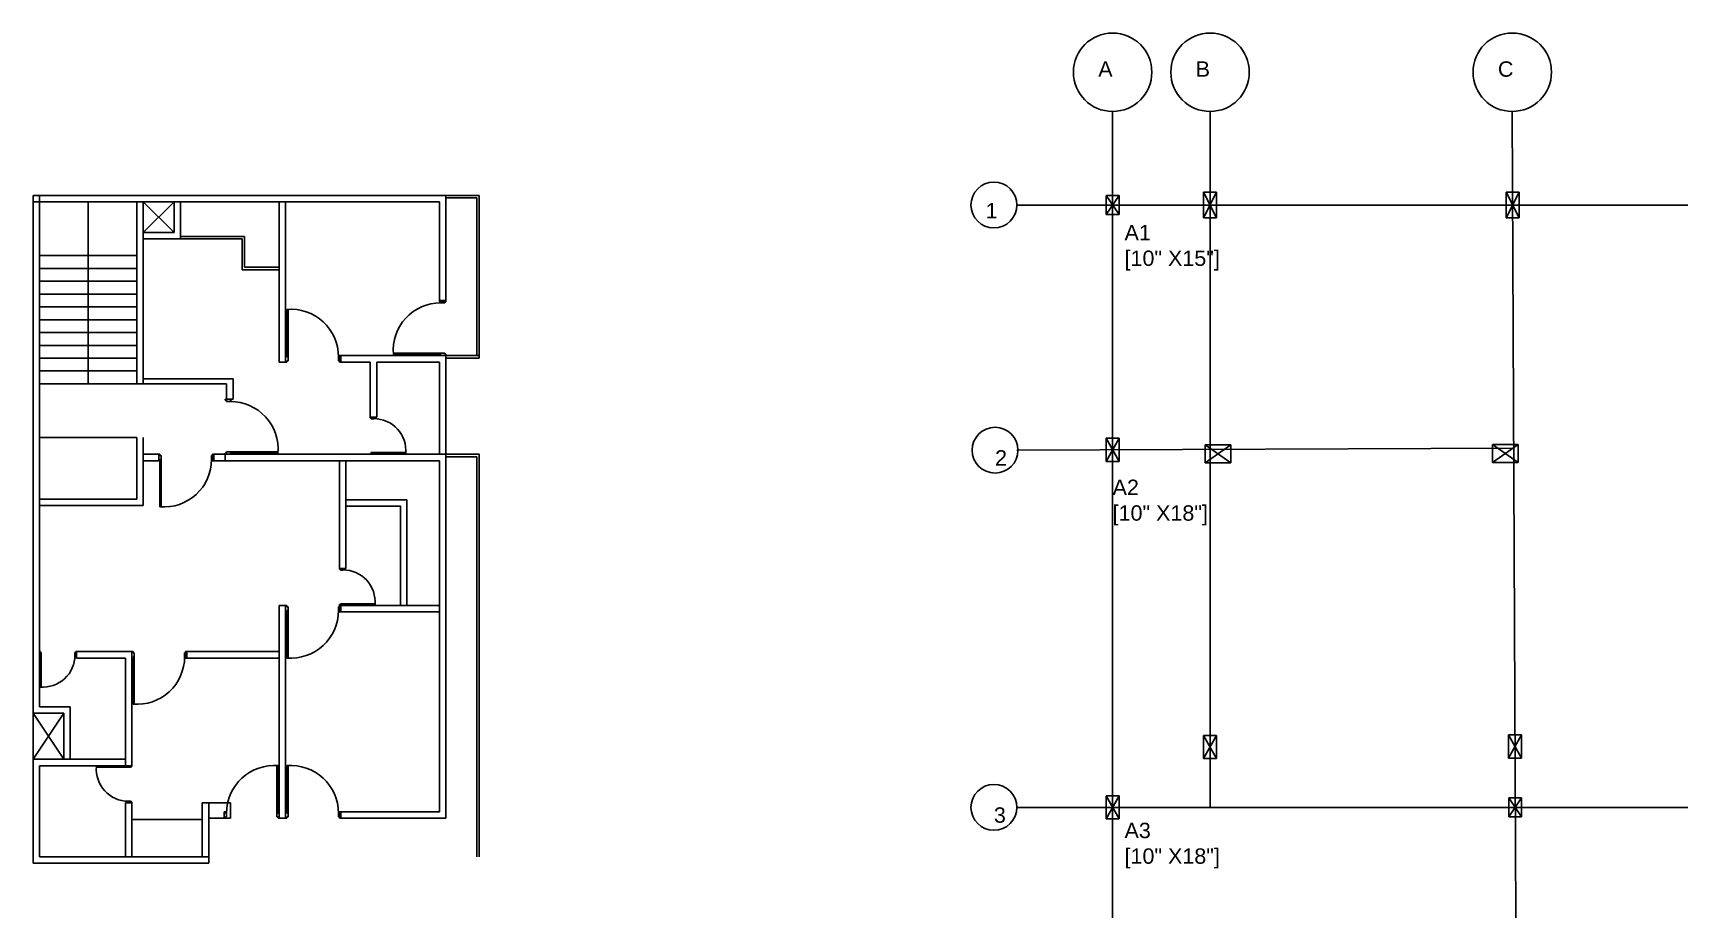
# Model space of a CAD drawing. Header units: inches. Extents: x -1 to 3117, y -477 to 446.
# Drawn here: x 1826 to 3117, y -245 to 446 of the extents above; entities that cross this region are included whole.
import ezdxf

# ---------------------------------------------------------------- set-up
doc = ezdxf.new("R2010")
doc.units = ezdxf.units.IN
doc.header["$MEASUREMENT"] = 0
doc.styles.get("Standard").update_dxf_attribs({"font": 'arial.ttf'})

msp = doc.modelspace()

# ---------------------------------------------------------------- linework, layer by layer
for p, q in [((2668.4, 384.6), (2668.4, 120.7)), ((2744.4, 384.6), (2744.4, -158.3)), ((2980.1, 384.6), (2982.8, -244.6)), ((1826.4, -201.8), (1826.4, 319.2)), ((1826.4, 319.2), (2174.4, 319.2)), ((1826.4, 314.2), (2143.4, 314.2)), ((1831.4, -79.8), (1831.4, 319.2)), ((1831.4, 314.2), (1907.4, 314.2)), ((1869.4, 314.2), (1869.4, 172.2)), ((1907.4, 314.2), (1907.4, 172.2)), ((1912.4, 172.2), (1912.4, 314.2)), ((1912.4, 314.2), (1936.4, 314.2)), ((1912.4, 290.2), (1912.4, 314.2)), ((1912.4, 290.2), (1936.4, 314.2)), ((1912.4, 314.2), (1936.4, 290.2)), ((1936.4, 314.2), (1936.4, 290.2)), ((1941.4, 314.2), (1941.4, 285.2)), ((2018.4, 314.2), (2018.4, 189.2)), ((2023.4, 314.2), (2023.4, 194.2)), ((2143.4, 314.2), (2143.4, 236.2)), ((2148.4, 319.2), (2148.4, 236.2)), ((2148.4, 317.2), (2172.4, 317.2)), ((2172.4, 317.2), (2172.4, 194.2)), ((2174.4, 319.2), (2174.4, 192.2)), ((2593.8, 311.7), (2744.4, 311.7)), ((2663.4, 319.2), (2673.4, 319.2)), ((2663.4, 304.2), (2663.4, 319.2)), ((2673.4, 319.2), (2663.4, 304.2)), ((2663.4, 319.2), (2673.4, 304.2)), ((2673.4, 319.2), (2673.4, 304.2)), ((2739.4, 321.7), (2749.4, 321.7)), ((2739.4, 301.7), (2739.4, 321.7)), ((2739.4, 321.7), (2749.4, 301.7)), ((2739.4, 301.7), (2749.4, 321.7)), ((2744.4, 311.7), (3117.1, 311.7)), ((2749.4, 321.7), (2749.4, 301.7)), ((2975.4, 321.7), (2985.4, 321.7)), ((2975.4, 301.7), (2975.4, 321.7)), ((2975.4, 321.7), (2985.4, 301.7)), ((2975.4, 301.7), (2985.4, 321.7)), ((2985.4, 321.7), (2985.4, 301.7)), ((2673.4, 304.2), (2663.4, 304.2)), ((2749.4, 301.7), (2739.4, 301.7)), ((2985.4, 301.7), (2975.4, 301.7)), ((1936.4, 290.2), (1912.4, 290.2)), ((1941.4, 285.2), (1912.4, 285.2)), ((1941.4, 287.2), (1991.4, 287.2)), ((1941.4, 285.2), (1989.4, 285.2)), ((1989.4, 285.2), (1989.4, 261.2)), ((1991.4, 287.2), (1991.4, 263.2)), ((1907.4, 272.2), (1831.4, 272.2)), ((1907.4, 262.2), (1831.4, 262.2)), ((1989.4, 261.2), (2018.4, 261.2)), ((1991.4, 263.2), (2018.4, 263.2)), ((1907.4, 252.2), (1831.4, 252.2)), ((1907.4, 242.2), (1831.4, 242.2)), ((2145.9, 236.2), (2143.4, 236.2)), ((2145.9, 236.2), (2148.4, 236.2)), ((1907.4, 232.2), (1831.4, 232.2)), ((1907.4, 222.2), (1831.4, 222.2)), ((1907.4, 212.2), (1831.4, 212.2)), ((1907.4, 202.2), (1831.4, 202.2)), ((2023.4, 194.2), (2023.4, 189.2)), ((2065.4, 194.2), (2143.4, 194.2)), ((2065.4, 191.7), (2065.4, 194.2)), ((2143.4, 194.2), (2174.4, 194.2)), ((2148.4, 194.2), (2148.4, -166.8)), ((1907.4, 192.2), (1831.4, 192.2)), ((1907.4, 182.2), (1831.4, 182.2)), ((2018.4, 189.2), (2023.4, 189.2)), ((2065.4, 191.7), (2065.4, 189.2)), ((2065.4, 189.2), (2089.4, 189.2)), ((2089.4, 189.2), (2089.4, 146.2)), ((2094.4, 189.2), (2143.4, 189.2)), ((2094.4, 189.2), (2094.4, 146.2)), ((2143.4, 189.2), (2143.4, 117.2)), ((2148.4, 192.2), (2174.4, 192.2)), ((1907.4, 172.2), (1831.4, 172.2)), ((1831.4, 172.2), (1831.4, 130.2)), ((1907.4, 172.2), (1912.4, 172.2)), ((1982.4, 176.2), (1912.4, 176.2)), ((1912.4, 172.2), (1977.4, 172.2)), ((1977.4, 172.2), (1977.4, 160.2)), ((1982.4, 160.2), (1982.4, 176.2)), ((1977.4, 160.2), (1982.4, 160.2)), ((2091.9, 146.2), (2089.4, 146.2)), ((2089.4, 146.2), (2092.8, 146.2)), ((2089.4, 146.2), (2089.4, 145.6)), ((2089.4, 145.6), (2090.1, 145.6)), ((2092.8, 146.2), (2089.6, 146.2)), ((2090.1, 145.6), (2090.1, 144.9)), ((2090.1, 144.9), (2092.2, 144.9)), ((2091.9, 146.2), (2094.4, 146.2)), ((2092.2, 144.9), (2092.2, 145.6)), ((2092.2, 145.6), (2092.8, 145.6)), ((2092.8, 145.6), (2092.8, 146.2)), ((1831.4, 130.2), (1907.4, 130.2)), ((1907.4, 130.2), (1907.4, 82.2)), ((1912.4, 130.2), (1912.4, 77.2)), ((2663.4, 129.7), (2673.4, 129.7)), ((2663.4, 111.7), (2663.4, 129.7)), ((2663.4, 129.7), (2673.4, 111.7)), ((2663.4, 111.7), (2673.4, 129.7)), ((2673.4, 129.7), (2673.4, 111.7)), ((1912.4, 112.2), (1912.4, 117.2)), ((1912.4, 117.2), (1924.4, 117.2)), ((1924.4, 117.2), (1924.4, 112.2)), ((1966.4, 117.2), (2174.4, 117.2)), ((1966.4, 112.2), (1966.4, 117.2)), ((1976.3, 117.2), (1976.3, 112.2)), ((2090.1, 117.9), (2089.4, 117.9)), ((2089.4, 117.9), (2089.4, 117.2)), ((2094.4, 117.2), (2089.4, 117.2)), ((2092.8, 117.2), (2089.4, 117.2)), ((2089.4, 117.2), (2092.6, 117.2)), ((2092.2, 118.5), (2090.1, 118.5)), ((2090.1, 118.5), (2090.1, 117.9)), ((2092.2, 117.9), (2092.2, 118.5)), ((2117, 118.5), (2092.2, 118.5)), ((2092.8, 117.9), (2092.2, 117.9)), ((2092.8, 117.2), (2092.8, 117.9)), ((2092.8, 117.9), (2117, 117.9)), ((2117, 117.9), (2117, 118.5)), ((2174.4, 117.2), (2174.4, -196.8)), ((2593.8, 120.4), (2981.2, 122.1)), ((2668.4, 120.7), (2668.4, -244.6)), ((2740.7, 124.6), (2760.7, 124.6)), ((2740.7, 110.6), (2740.7, 124.6)), ((2740.7, 124.6), (2760.7, 110.6)), ((2740.7, 110.6), (2760.7, 124.6)), ((2760.7, 124.6), (2760.7, 110.6)), ((2964.7, 124.9), (2984.7, 124.9)), ((2964.7, 110.9), (2964.7, 124.9)), ((2964.7, 124.9), (2984.7, 110.9)), ((2964.7, 110.9), (2984.7, 124.9)), ((2984.7, 124.9), (2984.7, 110.9)), ((1924.4, 112.2), (1912.4, 112.2)), ((1966.4, 112.2), (2143.4, 112.2)), ((2065.4, 112.2), (2065.4, 28.2)), ((2070.4, 112.2), (2070.4, 28.2)), ((2143.4, 112.2), (2143.4, -161.8)), ((2148.4, 115.2), (2172.4, 115.2)), ((2172.4, 115.2), (2172.4, -196.8)), ((2673.4, 111.7), (2663.4, 111.7)), ((2760.7, 110.6), (2740.7, 110.6)), ((2984.7, 110.9), (2964.7, 110.9)), ((1907.4, 82.2), (1831.4, 82.2)), ((1912.4, 77.2), (1831.4, 77.2)), ((2067.9, 28.2), (2065.4, 28.2)), ((2065.4, 28.2), (2068.8, 28.2)), ((2065.4, 28.2), (2065.4, 27.6)), ((2065.4, 27.6), (2066.1, 27.6)), ((2068.8, 28.2), (2065.6, 28.2)), ((2066.1, 27.6), (2066.1, 26.9)), ((2066.1, 26.9), (2068.2, 26.9)), ((2067.9, 28.2), (2070.4, 28.2)), ((2068.2, 26.9), (2068.2, 27.6)), ((2068.2, 27.6), (2068.8, 27.6)), ((2068.8, 27.6), (2068.8, 28.2)), ((2068.2, 0.5), (2066.1, 0.5)), ((2066.1, 0.5), (2066.1, -0.1)), ((2068.2, -0.1), (2068.2, 0.5)), ((2093, 0.5), (2068.2, 0.5)), ((2093, -0.1), (2093, 0.5)), ((2018.4, -0.8), (2018.4, -166.8)), ((2023.4, -0.8), (2018.4, -0.8)), ((2023.4, -0.8), (2023.4, -166.8)), ((2066.1, -0.1), (2065.4, -0.1)), ((2065.4, -0.1), (2065.4, -0.8)), ((2065.4, -0.8), (2143.4, -0.8)), ((2065.4, -0.8), (2065.4, -5.8)), ((2068.8, -0.8), (2065.4, -0.8)), ((2065.4, -0.8), (2068.6, -0.8)), ((2065.4, -5.8), (2143.4, -5.8)), ((2068.8, -0.1), (2068.2, -0.1)), ((2068.8, -0.8), (2068.8, -0.1)), ((2068.8, -0.1), (2093, -0.1)), ((1831.4, -40.1), (1831.4, -36.8)), ((1832.1, -36.8), (1831.4, -36.8)), ((1831.4, -36.8), (1831.4, -39.9)), ((1832.1, -37.4), (1832.1, -36.8)), ((1832.7, -37.4), (1832.1, -37.4)), ((1832.7, -39.5), (1832.7, -37.4)), ((1859.8, -37.4), (1859.1, -37.4)), ((1859.1, -37.4), (1859.1, -39.5)), ((1860.4, -36.8), (1859.8, -36.8)), ((1859.8, -36.8), (1859.8, -37.4)), ((1860.4, -36.8), (1903.4, -36.8)), ((1860.4, -41.8), (1860.4, -36.8)), ((1860.4, -36.8), (1860.4, -40.1)), ((1860.4, -40.1), (1860.4, -37)), ((1903.4, -36.8), (1903.4, -125.8)), ((1945.4, -36.8), (2018.4, -36.8)), ((1945.4, -39.3), (1945.4, -36.8)), ((1831.4, -40.1), (1832.1, -40.1)), ((1832.1, -40.1), (1832.1, -39.5)), ((1832.1, -39.5), (1832.7, -39.5)), ((1832.1, -40.1), (1832.1, -64.4)), ((1832.7, -64.4), (1832.7, -39.5)), ((1859.1, -39.5), (1859.8, -39.5)), ((1859.8, -39.5), (1859.8, -40.1)), ((1859.8, -40.1), (1860.4, -40.1)), ((1898.4, -41.8), (1860.4, -41.8)), ((1898.4, -125.8), (1898.4, -41.8)), ((1945.4, -39.3), (1945.4, -41.8)), ((1945.4, -41.8), (2018.4, -41.8)), ((1832.1, -64.4), (1832.7, -64.4)), ((1826.4, -84.8), (1850.4, -84.8)), ((1826.4, -120.8), (1826.4, -84.8)), ((1826.4, -84.8), (1826.4, -84.8)), ((1826.4, -84.8), (1850.4, -120.8)), ((1826.4, -120.8), (1850.4, -84.8)), ((1831.4, -79.8), (1855.4, -79.8)), ((1850.4, -84.8), (1850.4, -120.8)), ((1855.4, -79.8), (1855.4, -120.8)), ((2739.4, -102.1), (2749.4, -102.1)), ((2739.4, -120.1), (2739.4, -102.1)), ((2739.4, -102.1), (2749.4, -120.1)), ((2739.4, -120.1), (2749.4, -102.1)), ((2749.4, -102.1), (2749.4, -120.1)), ((2977.2, -101.8), (2987.2, -101.8)), ((2977.2, -119.8), (2977.2, -101.8)), ((2977.2, -101.8), (2987.2, -119.8)), ((2977.2, -119.8), (2987.2, -101.8)), ((2987.2, -101.8), (2987.2, -119.8)), ((1826.4, -120.8), (1850.4, -120.8)), ((1850.4, -120.8), (1826.4, -120.8)), ((1831.4, -196.8), (1831.4, -125.8)), ((1898.4, -125.8), (1831.4, -125.8)), ((1850.4, -120.8), (1898.4, -120.8)), ((1900.1, -126.4), (1875.8, -126.4)), ((1875.8, -126.4), (1875.8, -127)), ((1875.8, -127), (1900.7, -127)), ((1898.4, -125.8), (1903.4, -125.8)), ((1900.1, -125.8), (1903.4, -125.8)), ((1900.1, -125.8), (1900.1, -126.4)), ((1900.1, -126.4), (1900.7, -126.4)), ((1903.4, -125.8), (1900.3, -125.8)), ((1900.7, -126.4), (1900.7, -127)), ((1900.7, -127), (1902.8, -127)), ((1902.8, -127), (1902.8, -126.4)), ((1902.8, -126.4), (1903.4, -126.4)), ((1903.4, -126.4), (1903.4, -125.8)), ((2749.4, -120.1), (2739.4, -120.1)), ((2987.2, -119.8), (2977.2, -119.8)), ((1898.4, -196.8), (1898.4, -154.8)), ((1900.9, -154.8), (1898.4, -154.8)), ((1900.7, -154.1), (1900.1, -154.1)), ((1900.1, -154.1), (1900.1, -154.7)), ((1903.4, -154.7), (1900.1, -154.7)), ((1900.1, -154.7), (1903.2, -154.7)), ((1902.8, -153.5), (1900.7, -153.5)), ((1900.7, -153.5), (1900.7, -154.1)), ((1900.9, -154.8), (1903.4, -154.8)), ((1902.8, -154.1), (1902.8, -153.5)), ((1903.4, -154.1), (1902.8, -154.1)), ((1903.4, -154.7), (1903.4, -154.1)), ((1903.4, -196.8), (1903.4, -154.8)), ((1958.4, -196.8), (1958.4, -154.8)), ((1960.9, -154.8), (1958.4, -154.8)), ((1960.9, -154.8), (1963.4, -154.8)), ((1963.4, -201.8), (1963.4, -154.8)), ((1980.4, -154.8), (1963.4, -154.8)), ((1980.4, -166.8), (1980.4, -154.8)), ((2663.4, -149.3), (2673.4, -149.3)), ((2663.4, -167.3), (2663.4, -149.3)), ((2663.4, -149.3), (2673.4, -167.3)), ((2663.4, -167.3), (2673.4, -149.3)), ((2673.4, -149.3), (2673.4, -167.3)), ((2977.4, -150.8), (2987.4, -150.8)), ((2977.4, -165.8), (2977.4, -150.8)), ((2987.4, -150.8), (2977.4, -165.8)), ((2977.4, -150.8), (2987.4, -165.8)), ((2987.4, -150.8), (2987.4, -165.8)), ((1903.4, -167.7), (1958.4, -167.7)), ((1963.4, -166.8), (1980.4, -166.8)), ((2023.4, -166.8), (2018.4, -166.8)), ((2143.4, -161.8), (2065.4, -161.8)), ((2065.4, -164.3), (2065.4, -161.8)), ((2065.4, -164.3), (2065.4, -166.8)), ((2148.4, -166.8), (2065.4, -166.8)), ((2593.8, -158.3), (3117.1, -158.3)), ((2673.4, -167.3), (2663.4, -167.3)), ((2987.4, -165.8), (2977.4, -165.8)), ((1963.4, -201.8), (1826.4, -201.8)), ((1963.4, -196.8), (1831.4, -196.8))]:
    msp.add_line(p, q)
at = {"color": 32, "true_color": 0xcd6928}
for p, q in [((2148.4, 237.2), (2143.4, 237.2)), ((2143.4, 236.3), (2143.4, 237.2)), ((2143.4, 237.2), (2148.1, 237.2)), ((2144.4, 236.3), (2143.4, 236.3)), ((2144.4, 235.4), (2144.4, 236.3)), ((2147.5, 235.4), (2144.4, 235.4)), ((2148.4, 236.3), (2147.5, 236.3)), ((2147.5, 236.3), (2147.5, 235.4)), ((2148.4, 237.2), (2148.4, 236.3)), ((2024.4, 194.2), (2024.4, 230.2)), ((2024.4, 230.2), (2025.3, 230.2)), ((2025.3, 230.2), (2025.3, 193.3)), ((2023.4, 194.2), (2023.4, 189.2)), ((2023.4, 194.2), (2024.4, 194.2)), ((2023.4, 189.2), (2023.4, 193.9)), ((2024.4, 194.2), (2024.4, 193.3)), ((2065.5, 193.3), (2065.5, 194.2)), ((2065.5, 194.2), (2066.4, 194.2)), ((2066.4, 189.2), (2066.4, 194.2)), ((2066.4, 194.2), (2066.4, 189.5)), ((2107.4, 195.2), (2107.4, 196.1)), ((2107.4, 196.1), (2144.4, 196.1)), ((2143.4, 195.2), (2107.4, 195.2)), ((2143.4, 194.2), (2143.4, 195.2)), ((2143.4, 195.2), (2144.4, 195.2)), ((2143.4, 194.2), (2148.4, 194.2)), ((2148.4, 194.2), (2143.7, 194.2)), ((2144.4, 195.2), (2144.4, 196.1)), ((2144.4, 196.1), (2147.5, 196.1)), ((2147.5, 196.1), (2147.5, 195.2)), ((2147.5, 195.2), (2148.4, 195.2)), ((2148.4, 195.2), (2148.4, 194.2)), ((2024.4, 189.2), (2023.4, 189.2)), ((2024.4, 193.3), (2025.3, 193.3)), ((2025.3, 190.2), (2024.4, 190.2)), ((2024.4, 190.2), (2024.4, 189.2)), ((2025.3, 193.3), (2025.3, 190.2)), ((2064.5, 190.2), (2064.5, 193.3)), ((2064.5, 193.3), (2065.5, 193.3)), ((2065.5, 190.2), (2064.5, 190.2)), ((2065.5, 189.2), (2065.5, 190.2)), ((2066.4, 189.2), (2065.5, 189.2)), ((1976.3, 160.2), (1981.3, 160.2)), ((1976.3, 160.2), (1976.3, 159.3)), ((1976.3, 159.3), (1977.3, 159.3)), ((1981.3, 160.2), (1976.6, 160.2)), ((1977.3, 159.3), (1977.3, 158.4)), ((1977.3, 158.4), (1980.4, 158.4)), ((1980.4, 158.4), (1980.4, 159.3)), ((1980.4, 159.3), (1981.3, 159.3)), ((1981.3, 159.3), (1981.3, 160.2)), ((1924.4, 112.2), (1924.4, 117.2)), ((1925.4, 117.2), (1924.4, 117.2)), ((1924.4, 117.2), (1924.4, 112.5)), ((1925.4, 116.3), (1925.4, 117.2)), ((1926.3, 116.3), (1925.4, 116.3)), ((1926.3, 113.2), (1926.3, 116.3)), ((1966.5, 116.3), (1965.5, 116.3)), ((1965.5, 116.3), (1965.5, 113.2)), ((1967.4, 117.2), (1966.5, 117.2)), ((1966.5, 117.2), (1966.5, 116.3)), ((1967.4, 117.2), (1967.4, 112.2)), ((1967.4, 112.2), (1967.4, 116.9)), ((1977.3, 118.2), (1976.3, 118.2)), ((1976.3, 118.2), (1976.3, 117.2)), ((1981.3, 117.2), (1976.3, 117.2)), ((1976.3, 117.2), (1981.1, 117.2)), ((1980.4, 119.1), (1977.3, 119.1)), ((1977.3, 119.1), (1977.3, 118.2)), ((1980.4, 118.2), (1980.4, 119.1)), ((2017.3, 119.1), (1980.4, 119.1)), ((1981.3, 118.2), (1980.4, 118.2)), ((1981.3, 117.2), (1981.3, 118.2)), ((1981.3, 118.2), (2017.3, 118.2)), ((2017.3, 118.2), (2017.3, 119.1)), ((1924.4, 112.2), (1925.4, 112.2)), ((1925.4, 112.2), (1925.4, 113.2)), ((1925.4, 113.2), (1926.3, 113.2)), ((1925.4, 112.2), (1925.4, 76.2)), ((1926.3, 76.2), (1926.3, 113.2)), ((1965.5, 113.2), (1966.5, 113.2)), ((1966.5, 113.2), (1966.5, 112.2)), ((1966.5, 112.2), (1967.4, 112.2)), ((1925.4, 76.2), (1926.3, 76.2)), ((2023.4, -5.8), (2023.4, -0.8)), ((2024.4, -0.8), (2023.4, -0.8)), ((2023.4, -0.8), (2023.4, -5.5)), ((2023.4, -5.8), (2024.4, -5.8)), ((2024.4, -1.7), (2024.4, -0.8)), ((2025.3, -1.7), (2024.4, -1.7)), ((2024.4, -5.8), (2024.4, -4.8)), ((2024.4, -4.8), (2025.3, -4.8)), ((2024.4, -5.8), (2024.4, -41.8)), ((2025.3, -4.8), (2025.3, -1.7)), ((2025.3, -41.8), (2025.3, -4.8)), ((2065.5, -1.7), (2064.5, -1.7)), ((2064.5, -1.7), (2064.5, -4.8)), ((2064.5, -4.8), (2065.5, -4.8)), ((2066.4, -0.8), (2065.5, -0.8)), ((2065.5, -0.8), (2065.5, -1.7)), ((2065.5, -4.8), (2065.5, -5.8)), ((2065.5, -5.8), (2066.4, -5.8)), ((2066.4, -0.8), (2066.4, -5.8)), ((2066.4, -5.8), (2066.4, -1.1)), ((1903.4, -41.8), (1903.4, -36.8)), ((1904.4, -36.8), (1903.4, -36.8)), ((1903.4, -36.8), (1903.4, -41.5)), ((1904.4, -37.7), (1904.4, -36.8)), ((1905.3, -37.7), (1904.4, -37.7)), ((1905.3, -40.8), (1905.3, -37.7)), ((1945.5, -37.7), (1944.5, -37.7)), ((1944.5, -37.7), (1944.5, -40.8)), ((1946.4, -36.8), (1945.5, -36.8)), ((1945.5, -36.8), (1945.5, -37.7)), ((1946.4, -36.8), (1946.4, -41.8)), ((1946.4, -41.8), (1946.4, -37.1)), ((1903.4, -41.8), (1904.4, -41.8)), ((1904.4, -41.8), (1904.4, -40.8)), ((1904.4, -40.8), (1905.3, -40.8)), ((1904.4, -41.8), (1904.4, -77.8)), ((1905.3, -77.8), (1905.3, -40.8)), ((1944.5, -40.8), (1945.5, -40.8)), ((1945.5, -40.8), (1945.5, -41.8)), ((1945.5, -41.8), (1946.4, -41.8)), ((2024.4, -41.8), (2025.3, -41.8)), ((1904.4, -77.8), (1905.3, -77.8)), ((2017.5, -125.8), (2016.5, -125.8)), ((2016.5, -125.8), (2016.5, -162.7)), ((2017.5, -161.8), (2017.5, -125.8)), ((2024.4, -161.8), (2024.4, -125.8)), ((2024.4, -125.8), (2025.3, -125.8)), ((2025.3, -125.8), (2025.3, -162.7)), ((1975.4, -166.8), (1975.4, -161.8)), ((1976.4, -161.8), (1975.4, -161.8)), ((1975.4, -161.8), (1975.4, -166.5)), ((1975.4, -166.8), (1976.4, -166.8)), ((1976.4, -162.7), (1976.4, -161.8)), ((1977.3, -162.7), (1976.4, -162.7)), ((1976.4, -166.8), (1976.4, -165.8)), ((1976.4, -165.8), (1977.3, -165.8)), ((1977.3, -165.8), (1977.3, -162.7)), ((2017.5, -162.7), (2016.5, -162.7)), ((2016.5, -162.7), (2016.5, -165.8)), ((2016.5, -165.8), (2017.5, -165.8)), ((2018.4, -161.8), (2017.5, -161.8)), ((2017.5, -161.8), (2017.5, -162.7)), ((2017.5, -165.8), (2017.5, -166.8)), ((2017.5, -166.8), (2018.4, -166.8)), ((2018.4, -161.8), (2018.4, -166.8)), ((2018.4, -166.8), (2018.4, -162.1)), ((2023.4, -161.8), (2023.4, -166.8)), ((2023.4, -161.8), (2024.4, -161.8)), ((2023.4, -166.8), (2023.4, -162.1)), ((2024.4, -166.8), (2023.4, -166.8)), ((2024.4, -161.8), (2024.4, -162.7)), ((2024.4, -162.7), (2025.3, -162.7)), ((2025.3, -165.8), (2024.4, -165.8)), ((2024.4, -165.8), (2024.4, -166.8)), ((2025.3, -162.7), (2025.3, -165.8)), ((2064.5, -165.8), (2064.5, -162.7)), ((2064.5, -162.7), (2065.5, -162.7)), ((2065.5, -165.8), (2064.5, -165.8)), ((2065.5, -162.7), (2065.5, -161.8)), ((2065.5, -161.8), (2066.4, -161.8)), ((2065.5, -166.8), (2065.5, -165.8)), ((2066.4, -166.8), (2065.5, -166.8)), ((2066.4, -166.8), (2066.4, -161.8)), ((2066.4, -161.8), (2066.4, -166.5))]:
    msp.add_line(p, q, dxfattribs=at)
for points in [[(2070.4, 81.6), (2118, 81.6), (2118, -0.8)], [(2070.4, 76.6), (2113, 76.6), (2113, -0.8)]]:
    msp.add_lwpolyline(points)
for centre, radius in [((2668.4, 415.3), 30.6), ((2744.4, 415.3), 30.6), ((2980.1, 415.3), 30.6), ((2575.8, 311.7), 17.9), ((2576.7, 120.4), 17.9), ((2575.8, -158.3), 17.9)]:
    msp.add_circle(centre, radius)
for centre, start, end in [((2144.4, 198.3), 90, 184.7974), ((2027.5, 193.3), 0, 94.7974), ((1980.4, 121.3), 355.2026, 90), ((1928.5, 113.2), 265.2026, 0), ((2027.5, -4.8), 265.2026, 0), ((1907.5, -40.8), 265.2026, 0), ((2014.4, -162.7), 85.2026, 180), ((2027.5, -162.7), 0, 94.7974)]:
    msp.add_arc(centre, 37.1, start, end, dxfattribs=at)
for centre, start, end in [((2092.2, 120), 355.2026, 90), ((2068.2, 2), 355.2026, 90), ((1834.1, -39.5), 265.2026, 0), ((1900.7, -128.5), 175.2026, 270)]:
    msp.add_arc(centre, 25, start, end)

# ---------------------------------------------------------------- texts
at = {"char_height": 12, "attachment_point": 1}
for s, width, gutter_width, heights, insert in [('A', 35.922, 1, [0], (2657.2, 423.8)), ('B', 35.922, 1, [0], (2733.2, 423.8)), ('C', 35.922, 1, [0], (2968.9, 423.8)), ('1', 21.013, 1, [0], (2569.3, 313.2)), ('A1\\P[10" X15"]', 74.091, 85.4, [57.8], (2677.7, 296.2)), ('2', 55.773, 1, [1.77635683940025e-15], (2576.7, 120.4)), ('A2\\P[10" X18"]', 74.091, 85.4, [57.8], (2668.4, 97.4)), ('3', 58.561, 1, [0], (2575.8, -158.3)), ('A3\\P[10" X18"]', 74.091, 85.4, [57.8], (2677.7, -170.3))]:
    msp.add_mtext_dynamic_manual_height_columns(s, width=width, gutter_width=gutter_width, heights=heights, dxfattribs=dict(at, insert=insert))

doc.saveas('drawing.dxf')
